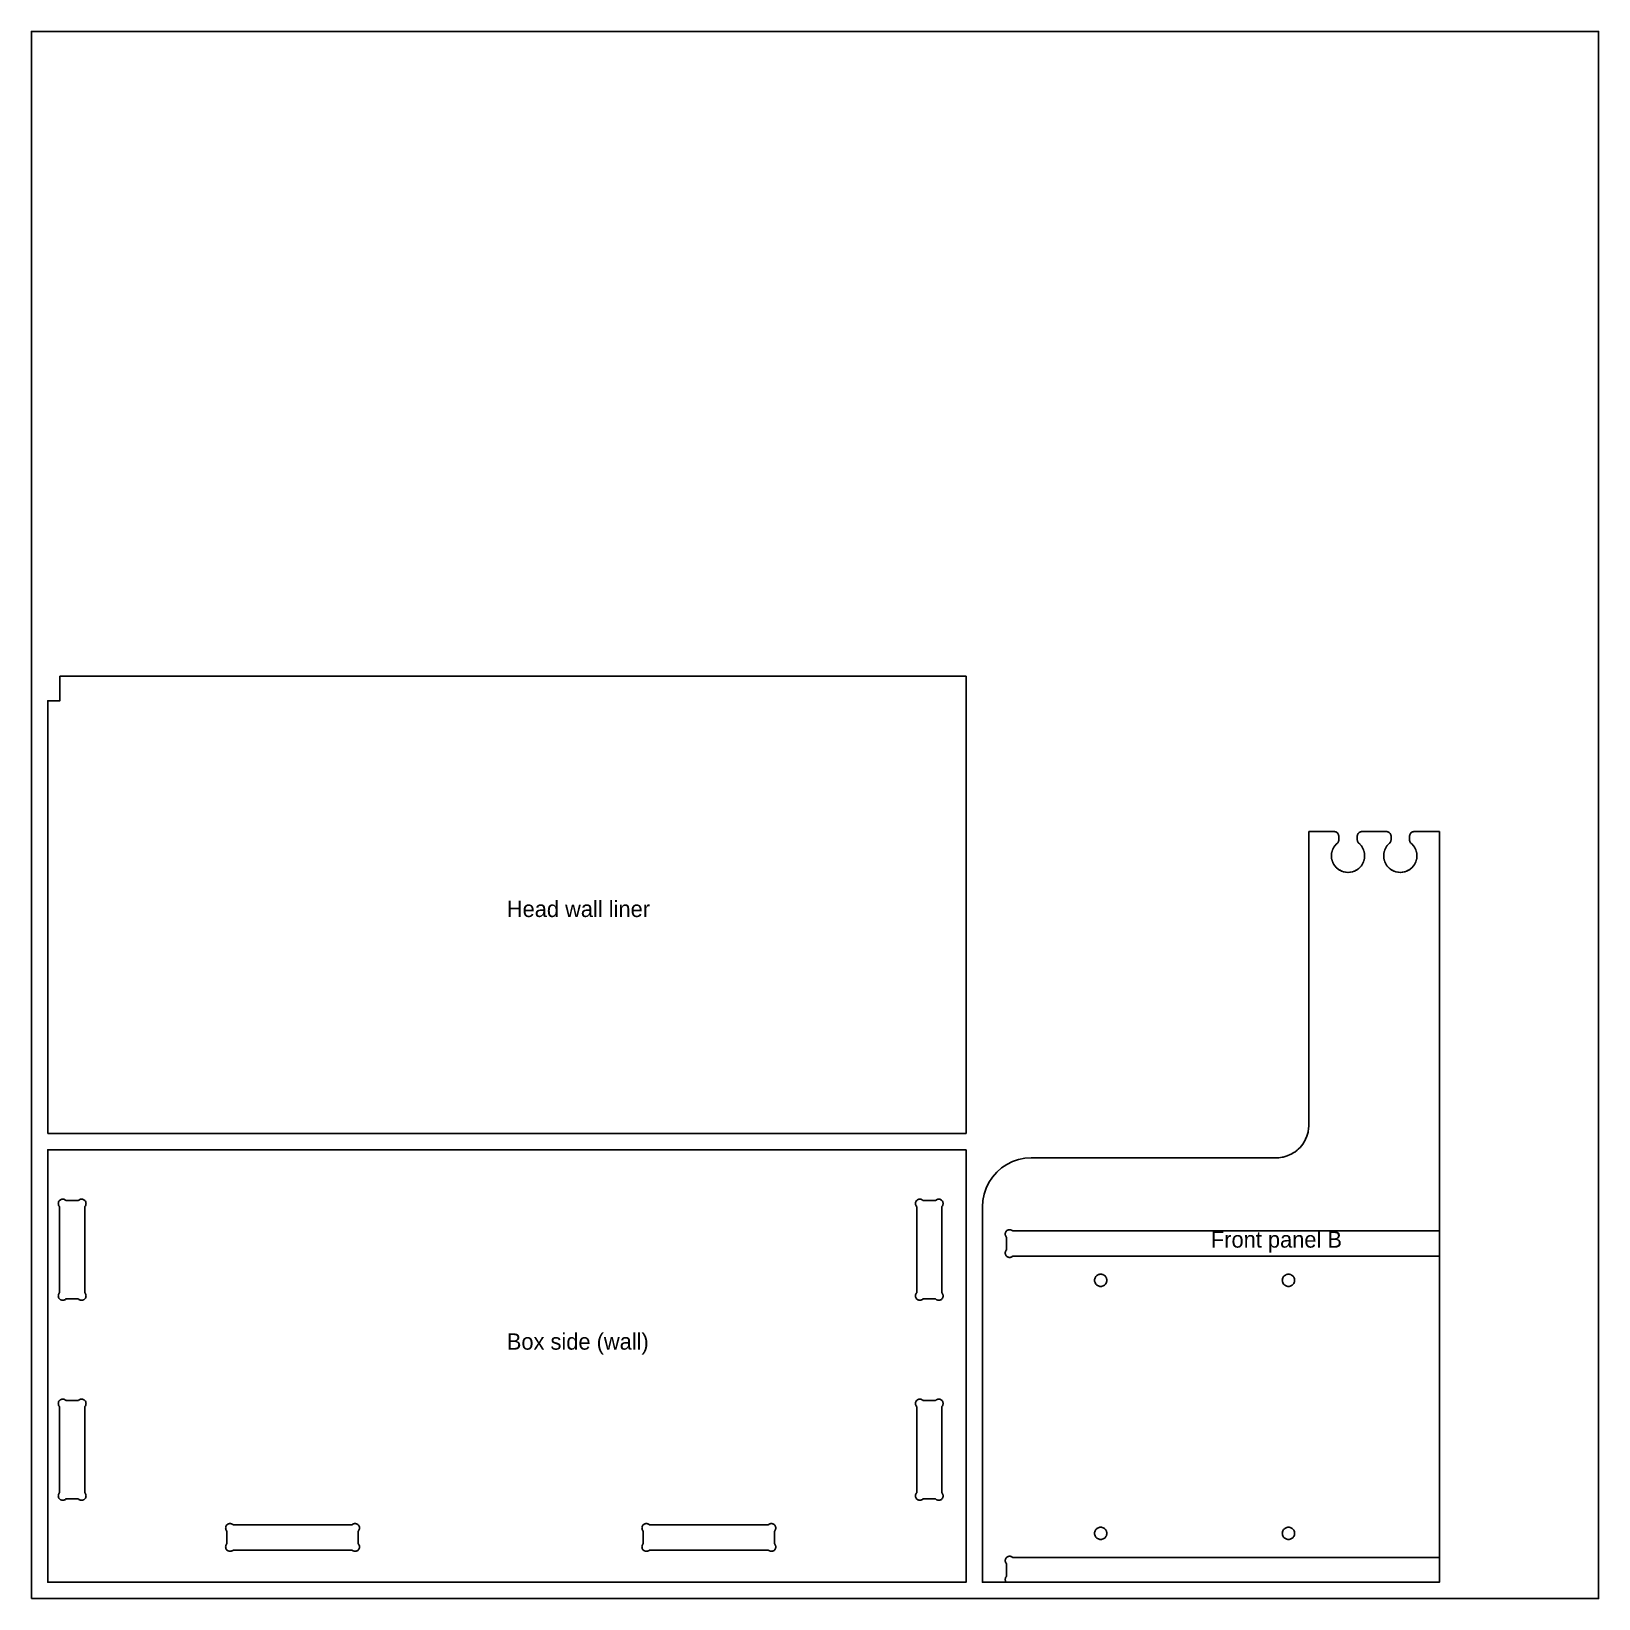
# Model space of a CAD drawing. Header units: inches. Extents: x 0 to 48, y 0 to 48.
import ezdxf

# ---------------------------------------------------------------- set-up
doc = ezdxf.new("R2010")
doc.units = ezdxf.units.IN
doc.header["$MEASUREMENT"] = 0
for name, color, linetype in [('CUT_INSIDE', 5, 'Continuous'), ('CUT_OUTSIDE', 1, 'Continuous'), ('LABEL', 3, 'Continuous'), ('POCKET_0.375', 4, 'Continuous'), ('POCKET_0.500', 4, 'Continuous'), ('SHEET', 8, 'Continuous')]:
    doc.layers.add(name, color=color, linetype=linetype)

msp = doc.modelspace()

# ---------------------------------------------------------------- linework, layer by layer
at = {"layer": 'CUT_INSIDE'}
for points in [[(1.012, 9.148), (0.995, 9.143), (0.978, 9.139), (0.96, 9.138), (0.943, 9.139), (0.926, 9.143), (0.909, 9.148), (0.893, 9.156), (0.878, 9.166), (0.865, 9.178), (0.853, 9.191), (0.844, 9.205), (0.836, 9.221), (0.83, 9.238), (0.827, 9.255), (0.825, 9.273), (0.827, 9.291), (0.83, 9.308), (0.836, 9.325), (0.844, 9.34), (0.853, 9.355), (0.865, 9.368), (0.865, 9.368), (0.865, 12.007), (0.853, 12.02), (0.844, 12.035), (0.836, 12.05), (0.83, 12.067), (0.827, 12.084), (0.825, 12.102), (0.827, 12.12), (0.83, 12.137), (0.836, 12.154), (0.844, 12.17), (0.853, 12.184), (0.865, 12.197), (0.878, 12.209), (0.893, 12.219), (0.909, 12.227), (0.926, 12.232), (0.943, 12.236), (0.96, 12.237), (0.978, 12.236), (0.995, 12.232), (1.012, 12.227), (1.028, 12.219), (1.043, 12.209), (1.056, 12.197), (1.444, 12.197), (1.457, 12.209), (1.472, 12.219), (1.488, 12.227), (1.505, 12.232), (1.522, 12.236), (1.54, 12.237), (1.557, 12.236), (1.574, 12.232), (1.591, 12.227), (1.607, 12.219), (1.622, 12.209), (1.635, 12.197), (1.647, 12.184), (1.656, 12.17), (1.664, 12.154), (1.67, 12.137), (1.673, 12.12), (1.675, 12.102), (1.673, 12.084), (1.67, 12.067), (1.664, 12.05), (1.656, 12.035), (1.647, 12.02), (1.635, 12.007), (1.635, 9.368), (1.647, 9.355), (1.656, 9.34), (1.664, 9.325), (1.67, 9.308), (1.673, 9.291), (1.675, 9.273), (1.673, 9.255), (1.67, 9.238), (1.664, 9.221), (1.656, 9.205), (1.647, 9.191), (1.635, 9.178), (1.622, 9.166), (1.607, 9.156), (1.591, 9.148), (1.574, 9.143), (1.557, 9.139), (1.54, 9.138), (1.522, 9.139), (1.505, 9.143), (1.488, 9.148), (1.472, 9.156), (1.457, 9.166), (1.444, 9.178), (1.056, 9.178), (1.043, 9.166), (1.028, 9.156)], [(27.262, 9.148), (27.245, 9.143), (27.228, 9.139), (27.21, 9.138), (27.193, 9.139), (27.176, 9.143), (27.159, 9.148), (27.143, 9.156), (27.128, 9.166), (27.115, 9.178), (27.103, 9.191), (27.094, 9.205), (27.086, 9.221), (27.08, 9.238), (27.077, 9.255), (27.075, 9.273), (27.077, 9.291), (27.08, 9.308), (27.086, 9.325), (27.094, 9.34), (27.103, 9.355), (27.115, 9.368), (27.115, 12.007), (27.103, 12.02), (27.094, 12.035), (27.086, 12.05), (27.08, 12.067), (27.077, 12.084), (27.075, 12.102), (27.077, 12.12), (27.08, 12.137), (27.086, 12.154), (27.094, 12.17), (27.103, 12.184), (27.115, 12.197), (27.128, 12.209), (27.143, 12.219), (27.159, 12.227), (27.176, 12.232), (27.193, 12.236), (27.21, 12.237), (27.228, 12.236), (27.245, 12.232), (27.262, 12.227), (27.278, 12.219), (27.293, 12.209), (27.306, 12.197), (27.694, 12.197), (27.707, 12.209), (27.722, 12.219), (27.738, 12.227), (27.755, 12.232), (27.772, 12.236), (27.79, 12.237), (27.807, 12.236), (27.824, 12.232), (27.841, 12.227), (27.857, 12.219), (27.872, 12.209), (27.885, 12.197), (27.897, 12.184), (27.906, 12.17), (27.914, 12.154), (27.92, 12.137), (27.923, 12.12), (27.925, 12.102), (27.923, 12.084), (27.92, 12.067), (27.914, 12.05), (27.906, 12.035), (27.897, 12.02), (27.885, 12.007), (27.885, 9.368), (27.897, 9.355), (27.906, 9.34), (27.914, 9.325), (27.92, 9.308), (27.923, 9.291), (27.925, 9.273), (27.923, 9.255), (27.92, 9.238), (27.914, 9.221), (27.906, 9.205), (27.897, 9.191), (27.885, 9.178), (27.872, 9.166), (27.857, 9.156), (27.841, 9.148), (27.824, 9.143), (27.807, 9.139), (27.79, 9.138), (27.772, 9.139), (27.755, 9.143), (27.738, 9.148), (27.722, 9.156), (27.707, 9.166), (27.694, 9.178), (27.306, 9.178), (27.293, 9.166), (27.278, 9.156)], [(1.012, 3.023), (0.995, 3.018), (0.978, 3.014), (0.96, 3.013), (0.943, 3.014), (0.926, 3.018), (0.909, 3.023), (0.893, 3.031), (0.878, 3.041), (0.865, 3.053), (0.853, 3.066), (0.844, 3.08), (0.836, 3.096), (0.83, 3.113), (0.827, 3.13), (0.825, 3.148), (0.827, 3.166), (0.83, 3.183), (0.836, 3.2), (0.844, 3.215), (0.853, 3.23), (0.865, 3.243), (0.865, 3.243), (0.865, 5.882), (0.853, 5.895), (0.844, 5.91), (0.836, 5.925), (0.83, 5.942), (0.827, 5.959), (0.825, 5.977), (0.827, 5.995), (0.83, 6.012), (0.836, 6.029), (0.844, 6.045), (0.853, 6.059), (0.865, 6.072), (0.878, 6.084), (0.893, 6.094), (0.909, 6.102), (0.926, 6.107), (0.943, 6.111), (0.96, 6.112), (0.978, 6.111), (0.995, 6.107), (1.012, 6.102), (1.028, 6.094), (1.043, 6.084), (1.056, 6.072), (1.444, 6.072), (1.457, 6.084), (1.472, 6.094), (1.488, 6.102), (1.505, 6.107), (1.522, 6.111), (1.54, 6.112), (1.557, 6.111), (1.574, 6.107), (1.591, 6.102), (1.607, 6.094), (1.622, 6.084), (1.635, 6.072), (1.647, 6.059), (1.656, 6.045), (1.664, 6.029), (1.67, 6.012), (1.673, 5.995), (1.675, 5.977), (1.673, 5.959), (1.67, 5.942), (1.664, 5.925), (1.656, 5.91), (1.647, 5.895), (1.635, 5.882), (1.635, 3.243), (1.647, 3.23), (1.656, 3.215), (1.664, 3.2), (1.67, 3.183), (1.673, 3.166), (1.675, 3.148), (1.673, 3.13), (1.67, 3.113), (1.664, 3.096), (1.656, 3.08), (1.647, 3.066), (1.635, 3.053), (1.622, 3.041), (1.607, 3.031), (1.591, 3.023), (1.574, 3.018), (1.557, 3.014), (1.54, 3.013), (1.522, 3.014), (1.505, 3.018), (1.488, 3.023), (1.472, 3.031), (1.457, 3.041), (1.444, 3.053), (1.056, 3.053), (1.043, 3.041), (1.028, 3.031)], [(27.278, 3.031), (27.262, 3.023), (27.245, 3.018), (27.228, 3.014), (27.21, 3.013), (27.193, 3.014), (27.176, 3.018), (27.159, 3.023), (27.143, 3.031), (27.128, 3.041), (27.115, 3.053), (27.103, 3.066), (27.094, 3.08), (27.086, 3.096), (27.08, 3.113), (27.077, 3.13), (27.075, 3.148), (27.077, 3.166), (27.08, 3.183), (27.086, 3.2), (27.094, 3.215), (27.103, 3.23), (27.115, 3.243), (27.115, 5.882), (27.103, 5.895), (27.094, 5.91), (27.086, 5.925), (27.08, 5.942), (27.077, 5.959), (27.075, 5.977), (27.077, 5.995), (27.08, 6.012), (27.086, 6.029), (27.094, 6.045), (27.103, 6.059), (27.115, 6.072), (27.128, 6.084), (27.143, 6.094), (27.159, 6.102), (27.176, 6.107), (27.193, 6.111), (27.21, 6.112), (27.228, 6.111), (27.245, 6.107), (27.262, 6.102), (27.278, 6.094), (27.293, 6.084), (27.306, 6.072), (27.694, 6.072), (27.707, 6.084), (27.722, 6.094), (27.738, 6.102), (27.755, 6.107), (27.772, 6.111), (27.79, 6.112), (27.807, 6.111), (27.824, 6.107), (27.841, 6.102), (27.857, 6.094), (27.872, 6.084), (27.885, 6.072), (27.897, 6.059), (27.906, 6.045), (27.914, 6.029), (27.92, 6.012), (27.923, 5.995), (27.925, 5.977), (27.923, 5.959), (27.92, 5.942), (27.914, 5.925), (27.906, 5.91), (27.897, 5.895), (27.885, 5.882), (27.885, 3.243), (27.897, 3.23), (27.906, 3.215), (27.914, 3.2), (27.92, 3.183), (27.923, 3.166), (27.925, 3.148), (27.923, 3.13), (27.92, 3.113), (27.914, 3.096), (27.906, 3.08), (27.897, 3.066), (27.885, 3.053), (27.872, 3.041), (27.857, 3.031), (27.841, 3.023), (27.824, 3.018), (27.807, 3.014), (27.79, 3.013), (27.772, 3.014), (27.755, 3.018), (27.738, 3.023), (27.722, 3.031), (27.707, 3.041), (27.694, 3.053), (27.306, 3.053), (27.293, 3.041)], [(6.153, 1.469), (6.137, 1.461), (6.12, 1.455), (6.103, 1.452), (6.085, 1.45), (6.068, 1.452), (6.051, 1.455), (6.034, 1.461), (6.018, 1.469), (6.003, 1.478), (5.99, 1.49), (5.99, 1.49), (5.978, 1.503), (5.969, 1.518), (5.961, 1.534), (5.955, 1.551), (5.952, 1.568), (5.95, 1.585), (5.952, 1.603), (5.955, 1.62), (5.961, 1.637), (5.969, 1.653), (5.978, 1.668), (5.99, 1.681), (5.99, 2.069), (5.978, 2.082), (5.969, 2.097), (5.961, 2.113), (5.955, 2.13), (5.952, 2.147), (5.95, 2.165), (5.952, 2.182), (5.955, 2.199), (5.961, 2.216), (5.969, 2.232), (5.978, 2.247), (5.99, 2.26), (5.99, 2.26), (6.003, 2.272), (6.018, 2.281), (6.034, 2.289), (6.051, 2.295), (6.068, 2.298), (6.085, 2.3), (6.103, 2.298), (6.12, 2.295), (6.137, 2.289), (6.153, 2.281), (6.168, 2.272), (6.181, 2.26), (9.819, 2.26), (9.832, 2.272), (9.847, 2.281), (9.863, 2.289), (9.88, 2.295), (9.897, 2.298), (9.915, 2.3), (9.932, 2.298), (9.949, 2.295), (9.966, 2.289), (9.982, 2.281), (9.997, 2.272), (10.01, 2.26), (10.022, 2.247), (10.031, 2.232), (10.039, 2.216), (10.045, 2.199), (10.048, 2.182), (10.05, 2.165), (10.048, 2.147), (10.045, 2.13), (10.039, 2.113), (10.031, 2.097), (10.022, 2.082), (10.01, 2.069), (10.01, 1.681), (10.022, 1.668), (10.031, 1.653), (10.039, 1.637), (10.045, 1.62), (10.048, 1.603), (10.05, 1.585), (10.048, 1.568), (10.045, 1.551), (10.039, 1.534), (10.031, 1.518), (10.022, 1.503), (10.01, 1.49), (10.01, 1.49), (9.997, 1.478), (9.982, 1.469), (9.966, 1.461), (9.949, 1.455), (9.932, 1.452), (9.915, 1.45), (9.897, 1.452), (9.88, 1.455), (9.863, 1.461), (9.847, 1.469), (9.832, 1.478), (9.819, 1.49), (6.181, 1.49), (6.168, 1.478)], [(18.887, 1.461), (18.87, 1.455), (18.853, 1.452), (18.835, 1.45), (18.818, 1.452), (18.801, 1.455), (18.784, 1.461), (18.768, 1.469), (18.753, 1.478), (18.74, 1.49), (18.74, 1.49), (18.728, 1.503), (18.719, 1.518), (18.711, 1.534), (18.705, 1.551), (18.702, 1.568), (18.7, 1.585), (18.702, 1.603), (18.705, 1.62), (18.711, 1.637), (18.719, 1.653), (18.728, 1.668), (18.74, 1.681), (18.74, 2.069), (18.728, 2.082), (18.719, 2.097), (18.711, 2.113), (18.705, 2.13), (18.702, 2.147), (18.7, 2.165), (18.702, 2.182), (18.705, 2.199), (18.711, 2.216), (18.719, 2.232), (18.728, 2.247), (18.74, 2.26), (18.74, 2.26), (18.753, 2.272), (18.768, 2.281), (18.784, 2.289), (18.801, 2.295), (18.818, 2.298), (18.835, 2.3), (18.853, 2.298), (18.87, 2.295), (18.887, 2.289), (18.903, 2.281), (18.918, 2.272), (18.931, 2.26), (22.569, 2.26), (22.582, 2.272), (22.597, 2.281), (22.613, 2.289), (22.63, 2.295), (22.647, 2.298), (22.665, 2.3), (22.682, 2.298), (22.699, 2.295), (22.716, 2.289), (22.732, 2.281), (22.747, 2.272), (22.76, 2.26), (22.772, 2.247), (22.781, 2.232), (22.789, 2.216), (22.795, 2.199), (22.798, 2.182), (22.8, 2.165), (22.798, 2.147), (22.795, 2.13), (22.789, 2.113), (22.781, 2.097), (22.772, 2.082), (22.76, 2.069), (22.76, 1.681), (22.772, 1.668), (22.781, 1.653), (22.789, 1.637), (22.795, 1.62), (22.798, 1.603), (22.8, 1.585), (22.798, 1.568), (22.795, 1.551), (22.789, 1.534), (22.781, 1.518), (22.772, 1.503), (22.76, 1.49), (22.76, 1.49), (22.747, 1.478), (22.732, 1.469), (22.716, 1.461), (22.699, 1.455), (22.682, 1.452), (22.665, 1.45), (22.647, 1.452), (22.63, 1.455), (22.613, 1.461), (22.597, 1.469), (22.582, 1.478), (22.569, 1.49), (18.931, 1.49), (18.918, 1.478), (18.903, 1.469)]]:
    msp.add_lwpolyline(points, close=True, dxfattribs=at)
at = {"layer": 'CUT_OUTSIDE'}
for points in [[(0.5, 14.25), (0.875, 14.25), (0.885, 14.25), (28.625, 14.25), (28.625, 28.25), (0.875, 28.25), (0.875, 27.5), (0.5, 27.5)], [(39.116, 14.369), (39.115, 14.362), (39.115, 14.383), (39.107, 14.321), (39.101, 14.289), (39.075, 14.195), (39.065, 14.164), (39.027, 14.073), (39.013, 14.044), (38.964, 13.959), (38.946, 13.932), (38.886, 13.854), (38.864, 13.83), (38.795, 13.761), (38.771, 13.739), (38.693, 13.679), (38.666, 13.661), (38.581, 13.612), (38.552, 13.598), (38.461, 13.56), (38.43, 13.55), (38.336, 13.524), (38.304, 13.518), (38.207, 13.505), (38.149, 13.502), (38.1, 13.5), (30.625, 13.5), (30.429, 13.487), (30.237, 13.449), (30.051, 13.386), (29.875, 13.299), (29.712, 13.19), (29.564, 13.061), (29.435, 12.913), (29.326, 12.75), (29.239, 12.574), (29.176, 12.388), (29.138, 12.196), (29.125, 12), (29.125, 9.5), (29.125, 0.5), (43.125, 0.5), (43.125, 23.492), (43.12, 23.492), (43.12, 23.492), (42.355, 23.492), (42.336, 23.491), (42.317, 23.487), (42.299, 23.481), (42.282, 23.472), (42.266, 23.462), (42.251, 23.449), (42.238, 23.434), (42.228, 23.418), (42.219, 23.401), (42.213, 23.383), (42.209, 23.364), (42.208, 23.345), (42.208, 23.247), (42.208, 23.238), (42.209, 23.234), (42.211, 23.216), (42.215, 23.199), (42.221, 23.182), (42.23, 23.166), (42.24, 23.151), (42.252, 23.138), (42.256, 23.135), (42.262, 23.129), (42.278, 23.115), (42.278, 23.115), (42.28, 23.113), (42.28, 23.113), (42.28, 23.112), (42.281, 23.112), (42.282, 23.111), (42.282, 23.111), (42.286, 23.107), (42.286, 23.107), (42.287, 23.106), (42.287, 23.105), (42.288, 23.105), (42.288, 23.105), (42.29, 23.103), (42.29, 23.103), (42.322, 23.066), (42.323, 23.066), (42.324, 23.064), (42.324, 23.064), (42.325, 23.063), (42.325, 23.063), (42.326, 23.061), (42.326, 23.061), (42.329, 23.057), (42.329, 23.057), (42.331, 23.055), (42.331, 23.055), (42.331, 23.054), (42.331, 23.054), (42.333, 23.052), (42.333, 23.052), (42.36, 23.011), (42.36, 23.011), (42.362, 23.009), (42.362, 23.009), (42.362, 23.008), (42.362, 23.008), (42.364, 23.006), (42.364, 23.006), (42.366, 23.002), (42.366, 23.002), (42.367, 23), (42.367, 23), (42.367, 22.999), (42.367, 22.999), (42.369, 22.996), (42.369, 22.996), (42.391, 22.952), (42.391, 22.952), (42.392, 22.95), (42.392, 22.95), (42.392, 22.949), (42.392, 22.949), (42.393, 22.946), (42.393, 22.946), (42.395, 22.942), (42.395, 22.942), (42.396, 22.94), (42.396, 22.94), (42.396, 22.939), (42.396, 22.939), (42.397, 22.936), (42.397, 22.936), (42.413, 22.89), (42.413, 22.889), (42.414, 22.887), (42.414, 22.887), (42.414, 22.886), (42.414, 22.886), (42.415, 22.884), (42.415, 22.883), (42.416, 22.879), (42.416, 22.879), (42.417, 22.877), (42.417, 22.877), (42.417, 22.876), (42.417, 22.876), (42.417, 22.873), (42.417, 22.873), (42.427, 22.825), (42.427, 22.825), (42.427, 22.822), (42.428, 22.822), (42.428, 22.821), (42.428, 22.821), (42.428, 22.819), (42.428, 22.818), (42.429, 22.814), (42.429, 22.814), (42.429, 22.811), (42.429, 22.811), (42.429, 22.811), (42.429, 22.81), (42.429, 22.808), (42.429, 22.808), (42.432, 22.758), (42.432, 22.758), (42.433, 22.756), (42.433, 22.756), (42.433, 22.755), (42.433, 22.755), (42.433, 22.752), (42.433, 22.752), (42.433, 22.748), (42.433, 22.748), (42.433, 22.745), (42.433, 22.745), (42.433, 22.744), (42.433, 22.744), (42.432, 22.742), (42.432, 22.742), (42.429, 22.692), (42.429, 22.692), (42.429, 22.69), (42.429, 22.689), (42.429, 22.689), (42.429, 22.689), (42.429, 22.686), (42.429, 22.686), (42.428, 22.682), (42.428, 22.681), (42.428, 22.679), (42.428, 22.679), (42.428, 22.678), (42.427, 22.678), (42.427, 22.675), (42.427, 22.675), (42.417, 22.627), (42.417, 22.627), (42.417, 22.624), (42.417, 22.624), (42.417, 22.623), (42.417, 22.623), (42.416, 22.621), (42.416, 22.621), (42.415, 22.617), (42.415, 22.616), (42.414, 22.614), (42.414, 22.614), (42.414, 22.613), (42.414, 22.613), (42.413, 22.611), (42.413, 22.61), (42.397, 22.564), (42.397, 22.564), (42.396, 22.561), (42.396, 22.561), (42.396, 22.56), (42.396, 22.56), (42.395, 22.558), (42.395, 22.558), (42.393, 22.554), (42.393, 22.554), (42.392, 22.551), (42.392, 22.551), (42.392, 22.55), (42.392, 22.55), (42.391, 22.548), (42.391, 22.548), (42.369, 22.504), (42.369, 22.504), (42.367, 22.501), (42.367, 22.501), (42.367, 22.5), (42.367, 22.5), (42.366, 22.498), (42.366, 22.498), (42.364, 22.494), (42.364, 22.494), (42.362, 22.492), (42.362, 22.492), (42.362, 22.491), (42.362, 22.491), (42.36, 22.489), (42.36, 22.489), (42.333, 22.448), (42.333, 22.448), (42.331, 22.446), (42.331, 22.446), (42.331, 22.445), (42.331, 22.445), (42.329, 22.443), (42.329, 22.443), (42.326, 22.439), (42.326, 22.439), (42.325, 22.437), (42.325, 22.437), (42.324, 22.436), (42.324, 22.436), (42.323, 22.434), (42.322, 22.434), (42.29, 22.397), (42.29, 22.397), (42.288, 22.395), (42.288, 22.395), (42.287, 22.395), (42.287, 22.394), (42.286, 22.393), (42.286, 22.393), (42.282, 22.389), (42.282, 22.389), (42.281, 22.388), (42.28, 22.388), (42.28, 22.387), (42.28, 22.387), (42.278, 22.385), (42.278, 22.385), (42.241, 22.353), (42.241, 22.352), (42.239, 22.351), (42.239, 22.351), (42.238, 22.35), (42.238, 22.35), (42.236, 22.349), (42.236, 22.349), (42.232, 22.346), (42.232, 22.346), (42.23, 22.344), (42.23, 22.344), (42.229, 22.344), (42.229, 22.344), (42.227, 22.342), (42.227, 22.342), (42.186, 22.315), (42.186, 22.315), (42.184, 22.313), (42.184, 22.313), (42.183, 22.313), (42.183, 22.313), (42.181, 22.311), (42.181, 22.311), (42.177, 22.309), (42.177, 22.309), (42.175, 22.308), (42.175, 22.308), (42.174, 22.308), (42.174, 22.308), (42.171, 22.306), (42.171, 22.306), (42.127, 22.284), (42.127, 22.284), (42.125, 22.283), (42.125, 22.283), (42.124, 22.283), (42.124, 22.283), (42.121, 22.282), (42.121, 22.282), (42.117, 22.28), (42.117, 22.28), (42.115, 22.279), (42.115, 22.279), (42.114, 22.279), (42.114, 22.279), (42.111, 22.278), (42.111, 22.278), (42.065, 22.262), (42.064, 22.262), (42.062, 22.261), (42.062, 22.261), (42.061, 22.261), (42.061, 22.261), (42.059, 22.26), (42.058, 22.26), (42.054, 22.259), (42.054, 22.259), (42.052, 22.258), (42.052, 22.258), (42.051, 22.258), (42.051, 22.258), (42.048, 22.258), (42.048, 22.258), (42, 22.248), (42, 22.248), (41.997, 22.248), (41.997, 22.247), (41.996, 22.247), (41.996, 22.247), (41.994, 22.247), (41.993, 22.247), (41.989, 22.246), (41.989, 22.246), (41.986, 22.246), (41.986, 22.246), (41.986, 22.246), (41.985, 22.246), (41.983, 22.246), (41.983, 22.246), (41.933, 22.243), (41.933, 22.243), (41.931, 22.242), (41.931, 22.242), (41.93, 22.242), (41.93, 22.242), (41.927, 22.242), (41.927, 22.242), (41.923, 22.242), (41.923, 22.242), (41.92, 22.242), (41.92, 22.242), (41.919, 22.242), (41.919, 22.242), (41.917, 22.243), (41.917, 22.243), (41.867, 22.246), (41.867, 22.246), (41.865, 22.246), (41.864, 22.246), (41.864, 22.246), (41.864, 22.246), (41.861, 22.246), (41.861, 22.246), (41.857, 22.247), (41.856, 22.247), (41.854, 22.247), (41.854, 22.247), (41.853, 22.247), (41.853, 22.248), (41.85, 22.248), (41.85, 22.248), (41.802, 22.258), (41.802, 22.258), (41.799, 22.258), (41.799, 22.258), (41.798, 22.258), (41.798, 22.258), (41.796, 22.259), (41.796, 22.259), (41.792, 22.26), (41.791, 22.26), (41.789, 22.261), (41.789, 22.261), (41.788, 22.261), (41.788, 22.261), (41.786, 22.262), (41.785, 22.262), (41.739, 22.278), (41.739, 22.278), (41.736, 22.279), (41.736, 22.279), (41.735, 22.279), (41.735, 22.279), (41.733, 22.28), (41.733, 22.28), (41.729, 22.282), (41.729, 22.282), (41.726, 22.283), (41.726, 22.283), (41.725, 22.283), (41.725, 22.283), (41.723, 22.284), (41.723, 22.284), (41.679, 22.306), (41.679, 22.306), (41.676, 22.308), (41.676, 22.308), (41.675, 22.308), (41.675, 22.308), (41.673, 22.309), (41.673, 22.309), (41.669, 22.311), (41.669, 22.311), (41.667, 22.313), (41.667, 22.313), (41.666, 22.313), (41.666, 22.313), (41.664, 22.315), (41.664, 22.315), (41.623, 22.342), (41.623, 22.342), (41.621, 22.344), (41.621, 22.344), (41.62, 22.344), (41.62, 22.344), (41.618, 22.346), (41.618, 22.346), (41.614, 22.349), (41.614, 22.349), (41.612, 22.35), (41.612, 22.35), (41.611, 22.351), (41.611, 22.351), (41.609, 22.352), (41.609, 22.353), (41.572, 22.385), (41.572, 22.385), (41.57, 22.387), (41.57, 22.387), (41.57, 22.388), (41.569, 22.388), (41.568, 22.389), (41.568, 22.389), (41.564, 22.393), (41.564, 22.393), (41.563, 22.394), (41.563, 22.395), (41.562, 22.395), (41.562, 22.395), (41.56, 22.397), (41.56, 22.397), (41.528, 22.434), (41.527, 22.434), (41.526, 22.436), (41.526, 22.436), (41.525, 22.437), (41.525, 22.437), (41.524, 22.439), (41.524, 22.439), (41.521, 22.443), (41.521, 22.443), (41.519, 22.445), (41.519, 22.445), (41.519, 22.446), (41.519, 22.446), (41.517, 22.448), (41.517, 22.448), (41.49, 22.489), (41.49, 22.489), (41.488, 22.491), (41.488, 22.491), (41.488, 22.492), (41.488, 22.492), (41.486, 22.494), (41.486, 22.494), (41.484, 22.498), (41.484, 22.498), (41.483, 22.5), (41.483, 22.5), (41.483, 22.501), (41.483, 22.501), (41.481, 22.504), (41.481, 22.504), (41.459, 22.548), (41.459, 22.548), (41.458, 22.55), (41.458, 22.55), (41.458, 22.551), (41.458, 22.551), (41.457, 22.554), (41.457, 22.554), (41.455, 22.558), (41.455, 22.558), (41.454, 22.56), (41.454, 22.56), (41.454, 22.561), (41.454, 22.561), (41.453, 22.564), (41.453, 22.564), (41.437, 22.61), (41.437, 22.611), (41.436, 22.613), (41.436, 22.613), (41.436, 22.614), (41.436, 22.614), (41.435, 22.616), (41.435, 22.617), (41.434, 22.621), (41.434, 22.621), (41.433, 22.623), (41.433, 22.623), (41.433, 22.624), (41.433, 22.624), (41.433, 22.627), (41.433, 22.627), (41.423, 22.675), (41.423, 22.675), (41.423, 22.678), (41.422, 22.678), (41.422, 22.679), (41.422, 22.679), (41.422, 22.681), (41.422, 22.682), (41.421, 22.686), (41.421, 22.686), (41.421, 22.689), (41.421, 22.689), (41.421, 22.689), (41.421, 22.69), (41.421, 22.692), (41.421, 22.692), (41.418, 22.742), (41.418, 22.742), (41.417, 22.744), (41.417, 22.744), (41.417, 22.745), (41.417, 22.745), (41.417, 22.748), (41.417, 22.748), (41.417, 22.752), (41.417, 22.752), (41.417, 22.755), (41.417, 22.755), (41.417, 22.756), (41.417, 22.756), (41.418, 22.758), (41.418, 22.758), (41.421, 22.808), (41.421, 22.808), (41.421, 22.81), (41.421, 22.811), (41.421, 22.811), (41.421, 22.811), (41.421, 22.814), (41.421, 22.814), (41.422, 22.818), (41.422, 22.819), (41.422, 22.821), (41.422, 22.821), (41.422, 22.822), (41.423, 22.822), (41.423, 22.825), (41.423, 22.825), (41.433, 22.873), (41.433, 22.873), (41.433, 22.876), (41.433, 22.876), (41.433, 22.877), (41.433, 22.877), (41.434, 22.879), (41.434, 22.879), (41.435, 22.883), (41.435, 22.884), (41.436, 22.886), (41.436, 22.886), (41.436, 22.887), (41.436, 22.887), (41.437, 22.889), (41.437, 22.89), (41.453, 22.936), (41.453, 22.936), (41.454, 22.939), (41.454, 22.939), (41.454, 22.94), (41.454, 22.94), (41.455, 22.942), (41.455, 22.942), (41.457, 22.946), (41.457, 22.946), (41.458, 22.949), (41.458, 22.949), (41.458, 22.95), (41.458, 22.95), (41.459, 22.952), (41.459, 22.952), (41.481, 22.996), (41.481, 22.996), (41.483, 22.999), (41.483, 22.999), (41.483, 23), (41.483, 23), (41.484, 23.002), (41.484, 23.002), (41.486, 23.006), (41.486, 23.006), (41.488, 23.008), (41.488, 23.008), (41.488, 23.009), (41.488, 23.009), (41.49, 23.011), (41.49, 23.011), (41.517, 23.052), (41.517, 23.052), (41.519, 23.054), (41.519, 23.054), (41.519, 23.055), (41.519, 23.055), (41.521, 23.057), (41.521, 23.057), (41.524, 23.061), (41.524, 23.061), (41.525, 23.063), (41.525, 23.063), (41.526, 23.064), (41.526, 23.064), (41.527, 23.066), (41.528, 23.066), (41.56, 23.103), (41.56, 23.103), (41.562, 23.105), (41.562, 23.105), (41.563, 23.105), (41.563, 23.106), (41.564, 23.107), (41.564, 23.107), (41.568, 23.111), (41.568, 23.111), (41.569, 23.112), (41.57, 23.112), (41.57, 23.113), (41.57, 23.113), (41.572, 23.115), (41.572, 23.115), (41.589, 23.13), (41.595, 23.136), (41.598, 23.138), (41.61, 23.152), (41.62, 23.166), (41.629, 23.182), (41.635, 23.199), (41.639, 23.216), (41.641, 23.234), (41.642, 23.238), (41.642, 23.248), (41.642, 23.345), (41.641, 23.364), (41.637, 23.383), (41.631, 23.401), (41.622, 23.418), (41.612, 23.434), (41.599, 23.449), (41.584, 23.462), (41.568, 23.472), (41.551, 23.481), (41.533, 23.487), (41.514, 23.491), (41.495, 23.492), (40.755, 23.492), (40.736, 23.491), (40.717, 23.487), (40.699, 23.481), (40.682, 23.472), (40.666, 23.462), (40.651, 23.449), (40.638, 23.434), (40.628, 23.418), (40.619, 23.401), (40.613, 23.383), (40.609, 23.364), (40.608, 23.345), (40.608, 23.247), (40.608, 23.238), (40.609, 23.234), (40.611, 23.216), (40.615, 23.199), (40.621, 23.182), (40.63, 23.166), (40.64, 23.151), (40.652, 23.138), (40.656, 23.135), (40.662, 23.129), (40.678, 23.115), (40.678, 23.115), (40.68, 23.113), (40.68, 23.113), (40.68, 23.112), (40.681, 23.112), (40.682, 23.111), (40.682, 23.111), (40.686, 23.107), (40.686, 23.107), (40.687, 23.106), (40.687, 23.105), (40.688, 23.105), (40.688, 23.105), (40.69, 23.103), (40.69, 23.103), (40.722, 23.066), (40.723, 23.066), (40.724, 23.064), (40.724, 23.064), (40.725, 23.063), (40.725, 23.063), (40.726, 23.061), (40.726, 23.061), (40.729, 23.057), (40.729, 23.057), (40.731, 23.055), (40.731, 23.055), (40.731, 23.054), (40.731, 23.054), (40.733, 23.052), (40.733, 23.052), (40.76, 23.011), (40.76, 23.011), (40.762, 23.009), (40.762, 23.009), (40.762, 23.008), (40.762, 23.008), (40.764, 23.006), (40.764, 23.006), (40.766, 23.002), (40.766, 23.002), (40.767, 23), (40.767, 23), (40.767, 22.999), (40.767, 22.999), (40.769, 22.996), (40.769, 22.996), (40.791, 22.952), (40.791, 22.952), (40.792, 22.95), (40.792, 22.95), (40.792, 22.949), (40.792, 22.949), (40.793, 22.946), (40.793, 22.946), (40.795, 22.942), (40.795, 22.942), (40.796, 22.94), (40.796, 22.94), (40.796, 22.939), (40.796, 22.939), (40.797, 22.936), (40.797, 22.936), (40.813, 22.89), (40.813, 22.889), (40.814, 22.887), (40.814, 22.887), (40.814, 22.886), (40.814, 22.886), (40.815, 22.884), (40.815, 22.883), (40.816, 22.879), (40.816, 22.879), (40.817, 22.877), (40.817, 22.877), (40.817, 22.876), (40.817, 22.876), (40.817, 22.873), (40.817, 22.873), (40.827, 22.825), (40.827, 22.825), (40.827, 22.822), (40.828, 22.822), (40.828, 22.821), (40.828, 22.821), (40.828, 22.819), (40.828, 22.818), (40.829, 22.814), (40.829, 22.814), (40.829, 22.811), (40.829, 22.811), (40.829, 22.811), (40.829, 22.81), (40.829, 22.808), (40.829, 22.808), (40.832, 22.758), (40.832, 22.758), (40.833, 22.756), (40.833, 22.756), (40.833, 22.755), (40.833, 22.755), (40.833, 22.752), (40.833, 22.752), (40.833, 22.748), (40.833, 22.748), (40.833, 22.745), (40.833, 22.745), (40.833, 22.744), (40.833, 22.744), (40.832, 22.742), (40.832, 22.742), (40.829, 22.692), (40.829, 22.692), (40.829, 22.69), (40.829, 22.689), (40.829, 22.689), (40.829, 22.689), (40.829, 22.686), (40.829, 22.686), (40.828, 22.682), (40.828, 22.681), (40.828, 22.679), (40.828, 22.679), (40.828, 22.678), (40.827, 22.678), (40.827, 22.675), (40.827, 22.675), (40.817, 22.627), (40.817, 22.627), (40.817, 22.624), (40.817, 22.624), (40.817, 22.623), (40.817, 22.623), (40.816, 22.621), (40.816, 22.621), (40.815, 22.617), (40.815, 22.616), (40.814, 22.614), (40.814, 22.614), (40.814, 22.613), (40.814, 22.613), (40.813, 22.611), (40.813, 22.61), (40.797, 22.564), (40.797, 22.564), (40.796, 22.561), (40.796, 22.561), (40.796, 22.56), (40.796, 22.56), (40.795, 22.558), (40.795, 22.558), (40.793, 22.554), (40.793, 22.554), (40.792, 22.551), (40.792, 22.551), (40.792, 22.55), (40.792, 22.55), (40.791, 22.548), (40.791, 22.548), (40.769, 22.504), (40.769, 22.504), (40.767, 22.501), (40.767, 22.501), (40.767, 22.5), (40.767, 22.5), (40.766, 22.498), (40.766, 22.498), (40.764, 22.494), (40.764, 22.494), (40.762, 22.492), (40.762, 22.492), (40.762, 22.491), (40.762, 22.491), (40.76, 22.489), (40.76, 22.489), (40.733, 22.448), (40.733, 22.448), (40.731, 22.446), (40.731, 22.446), (40.731, 22.445), (40.731, 22.445), (40.729, 22.443), (40.729, 22.443), (40.726, 22.439), (40.726, 22.439), (40.725, 22.437), (40.725, 22.437), (40.724, 22.436), (40.724, 22.436), (40.723, 22.434), (40.722, 22.434), (40.69, 22.397), (40.69, 22.397), (40.688, 22.395), (40.688, 22.395), (40.687, 22.395), (40.687, 22.394), (40.686, 22.393), (40.686, 22.393), (40.682, 22.389), (40.682, 22.389), (40.681, 22.388), (40.68, 22.388), (40.68, 22.387), (40.68, 22.387), (40.678, 22.385), (40.678, 22.385), (40.641, 22.353), (40.641, 22.352), (40.639, 22.351), (40.639, 22.351), (40.638, 22.35), (40.638, 22.35), (40.636, 22.349), (40.636, 22.349), (40.632, 22.346), (40.632, 22.346), (40.63, 22.344), (40.63, 22.344), (40.629, 22.344), (40.629, 22.344), (40.627, 22.342), (40.627, 22.342), (40.586, 22.315), (40.586, 22.315), (40.584, 22.313), (40.584, 22.313), (40.583, 22.313), (40.583, 22.313), (40.581, 22.311), (40.581, 22.311), (40.577, 22.309), (40.577, 22.309), (40.575, 22.308), (40.575, 22.308), (40.574, 22.308), (40.574, 22.308), (40.571, 22.306), (40.571, 22.306), (40.527, 22.284), (40.527, 22.284), (40.525, 22.283), (40.525, 22.283), (40.524, 22.283), (40.524, 22.283), (40.521, 22.282), (40.521, 22.282), (40.517, 22.28), (40.517, 22.28), (40.515, 22.279), (40.515, 22.279), (40.514, 22.279), (40.514, 22.279), (40.511, 22.278), (40.511, 22.278), (40.465, 22.262), (40.464, 22.262), (40.462, 22.261), (40.462, 22.261), (40.461, 22.261), (40.461, 22.261), (40.459, 22.26), (40.458, 22.26), (40.454, 22.259), (40.454, 22.259), (40.452, 22.258), (40.452, 22.258), (40.451, 22.258), (40.451, 22.258), (40.448, 22.258), (40.448, 22.258), (40.4, 22.248), (40.4, 22.248), (40.397, 22.248), (40.397, 22.247), (40.396, 22.247), (40.396, 22.247), (40.394, 22.247), (40.393, 22.247), (40.389, 22.246), (40.389, 22.246), (40.386, 22.246), (40.386, 22.246), (40.386, 22.246), (40.385, 22.246), (40.383, 22.246), (40.383, 22.246), (40.333, 22.243), (40.333, 22.243), (40.331, 22.242), (40.331, 22.242), (40.33, 22.242), (40.33, 22.242), (40.327, 22.242), (40.327, 22.242), (40.323, 22.242), (40.323, 22.242), (40.32, 22.242), (40.32, 22.242), (40.319, 22.242), (40.319, 22.242), (40.317, 22.243), (40.317, 22.243), (40.267, 22.246), (40.267, 22.246), (40.265, 22.246), (40.264, 22.246), (40.264, 22.246), (40.264, 22.246), (40.261, 22.246), (40.261, 22.246), (40.257, 22.247), (40.256, 22.247), (40.254, 22.247), (40.254, 22.247), (40.253, 22.247), (40.253, 22.248), (40.25, 22.248), (40.25, 22.248), (40.202, 22.258), (40.202, 22.258), (40.199, 22.258), (40.199, 22.258), (40.198, 22.258), (40.198, 22.258), (40.196, 22.259), (40.196, 22.259), (40.192, 22.26), (40.191, 22.26), (40.189, 22.261), (40.189, 22.261), (40.188, 22.261), (40.188, 22.261), (40.186, 22.262), (40.185, 22.262), (40.139, 22.278), (40.139, 22.278), (40.136, 22.279), (40.136, 22.279), (40.135, 22.279), (40.135, 22.279), (40.133, 22.28), (40.133, 22.28), (40.129, 22.282), (40.129, 22.282), (40.126, 22.283), (40.126, 22.283), (40.125, 22.283), (40.125, 22.283), (40.123, 22.284), (40.123, 22.284), (40.079, 22.306), (40.079, 22.306), (40.076, 22.308), (40.076, 22.308), (40.075, 22.308), (40.075, 22.308), (40.073, 22.309), (40.073, 22.309), (40.069, 22.311), (40.069, 22.311), (40.067, 22.313), (40.067, 22.313), (40.066, 22.313), (40.066, 22.313), (40.064, 22.315), (40.064, 22.315), (40.023, 22.342), (40.023, 22.342), (40.021, 22.344), (40.021, 22.344), (40.02, 22.344), (40.02, 22.344), (40.018, 22.346), (40.018, 22.346), (40.014, 22.349), (40.014, 22.349), (40.012, 22.35), (40.012, 22.35), (40.011, 22.351), (40.011, 22.351), (40.009, 22.352), (40.009, 22.353), (39.972, 22.385), (39.972, 22.385), (39.97, 22.387), (39.97, 22.387), (39.97, 22.388), (39.969, 22.388), (39.968, 22.389), (39.968, 22.389), (39.964, 22.393), (39.964, 22.393), (39.963, 22.394), (39.963, 22.395), (39.962, 22.395), (39.962, 22.395), (39.96, 22.397), (39.96, 22.397), (39.928, 22.434), (39.927, 22.434), (39.926, 22.436), (39.926, 22.436), (39.925, 22.437), (39.925, 22.437), (39.924, 22.439), (39.924, 22.439), (39.921, 22.443), (39.921, 22.443), (39.919, 22.445), (39.919, 22.445), (39.919, 22.446), (39.919, 22.446), (39.917, 22.448), (39.917, 22.448), (39.89, 22.489), (39.89, 22.489), (39.888, 22.491), (39.888, 22.491), (39.888, 22.492), (39.888, 22.492), (39.886, 22.494), (39.886, 22.494), (39.884, 22.498), (39.884, 22.498), (39.883, 22.5), (39.883, 22.5), (39.883, 22.501), (39.883, 22.501), (39.881, 22.504), (39.881, 22.504), (39.859, 22.548), (39.859, 22.548), (39.858, 22.55), (39.858, 22.55), (39.858, 22.551), (39.858, 22.551), (39.857, 22.554), (39.857, 22.554), (39.855, 22.558), (39.855, 22.558), (39.854, 22.56), (39.854, 22.56), (39.854, 22.561), (39.854, 22.561), (39.853, 22.564), (39.853, 22.564), (39.837, 22.61), (39.837, 22.611), (39.836, 22.613), (39.836, 22.613), (39.836, 22.614), (39.836, 22.614), (39.835, 22.616), (39.835, 22.617), (39.834, 22.621), (39.834, 22.621), (39.833, 22.623), (39.833, 22.623), (39.833, 22.624), (39.833, 22.624), (39.833, 22.627), (39.833, 22.627), (39.823, 22.675), (39.823, 22.675), (39.823, 22.678), (39.822, 22.678), (39.822, 22.679), (39.822, 22.679), (39.822, 22.681), (39.822, 22.682), (39.821, 22.686), (39.821, 22.686), (39.821, 22.689), (39.821, 22.689), (39.821, 22.689), (39.821, 22.69), (39.821, 22.692), (39.821, 22.692), (39.818, 22.742), (39.818, 22.742), (39.817, 22.744), (39.817, 22.744), (39.817, 22.745), (39.817, 22.745), (39.817, 22.748), (39.817, 22.748), (39.817, 22.752), (39.817, 22.752), (39.817, 22.755), (39.817, 22.755), (39.817, 22.756), (39.817, 22.756), (39.818, 22.758), (39.818, 22.758), (39.821, 22.808), (39.821, 22.808), (39.821, 22.81), (39.821, 22.811), (39.821, 22.811), (39.821, 22.811), (39.821, 22.814), (39.821, 22.814), (39.822, 22.818), (39.822, 22.819), (39.822, 22.821), (39.822, 22.821), (39.822, 22.822), (39.823, 22.822), (39.823, 22.825), (39.823, 22.825), (39.833, 22.873), (39.833, 22.873), (39.833, 22.876), (39.833, 22.876), (39.833, 22.877), (39.833, 22.877), (39.834, 22.879), (39.834, 22.879), (39.835, 22.883), (39.835, 22.884), (39.836, 22.886), (39.836, 22.886), (39.836, 22.887), (39.836, 22.887), (39.837, 22.889), (39.837, 22.89), (39.853, 22.936), (39.853, 22.936), (39.854, 22.939), (39.854, 22.939), (39.854, 22.94), (39.854, 22.94), (39.855, 22.942), (39.855, 22.942), (39.857, 22.946), (39.857, 22.946), (39.858, 22.949), (39.858, 22.949), (39.858, 22.95), (39.858, 22.95), (39.859, 22.952), (39.859, 22.952), (39.881, 22.996), (39.881, 22.996), (39.883, 22.999), (39.883, 22.999), (39.883, 23), (39.883, 23), (39.884, 23.002), (39.884, 23.002), (39.886, 23.006), (39.886, 23.006), (39.888, 23.008), (39.888, 23.008), (39.888, 23.009), (39.888, 23.009), (39.89, 23.011), (39.89, 23.011), (39.917, 23.052), (39.917, 23.052), (39.919, 23.054), (39.919, 23.054), (39.919, 23.055), (39.919, 23.055), (39.921, 23.057), (39.921, 23.057), (39.924, 23.061), (39.924, 23.061), (39.925, 23.063), (39.925, 23.063), (39.926, 23.064), (39.926, 23.064), (39.927, 23.066), (39.928, 23.066), (39.96, 23.103), (39.96, 23.103), (39.962, 23.105), (39.962, 23.105), (39.963, 23.105), (39.963, 23.106), (39.964, 23.107), (39.964, 23.107), (39.968, 23.111), (39.968, 23.111), (39.969, 23.112), (39.97, 23.112), (39.97, 23.113), (39.97, 23.113), (39.972, 23.115), (39.972, 23.115), (39.989, 23.13), (39.995, 23.136), (39.998, 23.138), (40.01, 23.152), (40.02, 23.166), (40.029, 23.182), (40.035, 23.199), (40.039, 23.216), (40.041, 23.234), (40.042, 23.239), (40.042, 23.248), (40.042, 23.345), (40.041, 23.364), (40.037, 23.383), (40.031, 23.401), (40.022, 23.418), (40.012, 23.434), (39.999, 23.449), (39.984, 23.462), (39.968, 23.472), (39.951, 23.481), (39.933, 23.487), (39.914, 23.491), (39.895, 23.492), (39.13, 23.492), (39.13, 23.492), (39.125, 23.492), (39.125, 14.5)], [(28.625, 13.75), (0.885, 13.75), (0.875, 13.75), (0.5, 13.75), (0.5, 0.5), (0.875, 0.5), (0.885, 0.5), (28.625, 0.5)]]:
    msp.add_lwpolyline(points, close=True, dxfattribs=at)
at = {"layer": 'POCKET_0.375'}
for points in [[(30.056, 11.26), (30.043, 11.272), (30.028, 11.281), (30.012, 11.289), (29.995, 11.295), (29.978, 11.298), (29.96, 11.3), (29.943, 11.298), (29.926, 11.295), (29.909, 11.289), (29.893, 11.281), (29.878, 11.272), (29.865, 11.26), (29.853, 11.247), (29.844, 11.232), (29.836, 11.216), (29.83, 11.199), (29.827, 11.182), (29.825, 11.165), (29.827, 11.147), (29.83, 11.13), (29.836, 11.113), (29.844, 11.097), (29.853, 11.082), (29.865, 11.069), (29.865, 10.681), (29.853, 10.668), (29.844, 10.653), (29.836, 10.637), (29.83, 10.62), (29.827, 10.603), (29.825, 10.585), (29.827, 10.568), (29.83, 10.551), (29.836, 10.534), (29.844, 10.518), (29.853, 10.503), (29.865, 10.49), (29.878, 10.478), (29.893, 10.469), (29.909, 10.461), (29.926, 10.455), (29.943, 10.452), (29.96, 10.45), (29.978, 10.452), (29.995, 10.455), (30.012, 10.461), (30.028, 10.469), (30.043, 10.478), (30.056, 10.49), (43.125, 10.49), (43.125, 11.26)], [(30.056, 1.26), (30.043, 1.272), (30.028, 1.281), (30.012, 1.289), (29.995, 1.295), (29.978, 1.298), (29.96, 1.3), (29.943, 1.298), (29.926, 1.295), (29.909, 1.289), (29.893, 1.281), (29.878, 1.272), (29.865, 1.26), (29.853, 1.247), (29.844, 1.232), (29.836, 1.216), (29.83, 1.199), (29.827, 1.182), (29.825, 1.165), (29.827, 1.147), (29.83, 1.13), (29.836, 1.113), (29.844, 1.097), (29.853, 1.082), (29.865, 1.069), (29.865, 0.681), (29.853, 0.668), (29.844, 0.653), (29.836, 0.637), (29.83, 0.62), (29.827, 0.603), (29.825, 0.585), (29.827, 0.568), (29.83, 0.551), (29.836, 0.534), (29.844, 0.518), (29.853, 0.503), (29.856, 0.5), (43.125, 0.5), (43.125, 1.26)]]:
    msp.add_lwpolyline(points, close=True, dxfattribs=at)
at = {"layer": 'POCKET_0.500'}
for points in [[(32.75, 9.562), (32.774, 9.564), (32.799, 9.569), (32.822, 9.577), (32.844, 9.588), (32.864, 9.601), (32.883, 9.617), (32.899, 9.636), (32.912, 9.656), (32.923, 9.678), (32.931, 9.701), (32.936, 9.726), (32.938, 9.75), (32.936, 9.774), (32.931, 9.799), (32.923, 9.822), (32.912, 9.844), (32.899, 9.864), (32.883, 9.883), (32.864, 9.899), (32.844, 9.912), (32.822, 9.923), (32.799, 9.931), (32.774, 9.936), (32.75, 9.938), (32.726, 9.936), (32.701, 9.931), (32.678, 9.923), (32.656, 9.912), (32.636, 9.899), (32.617, 9.883), (32.601, 9.864), (32.588, 9.844), (32.577, 9.822), (32.569, 9.799), (32.564, 9.774), (32.562, 9.75), (32.564, 9.726), (32.569, 9.701), (32.577, 9.678), (32.588, 9.656), (32.601, 9.636), (32.617, 9.617), (32.636, 9.601), (32.656, 9.588), (32.678, 9.577), (32.701, 9.569), (32.726, 9.564)], [(38.5, 9.562), (38.524, 9.564), (38.549, 9.569), (38.572, 9.577), (38.594, 9.588), (38.614, 9.601), (38.633, 9.617), (38.649, 9.636), (38.662, 9.656), (38.673, 9.678), (38.681, 9.701), (38.686, 9.726), (38.688, 9.75), (38.686, 9.774), (38.681, 9.799), (38.673, 9.822), (38.662, 9.844), (38.649, 9.864), (38.633, 9.883), (38.614, 9.899), (38.594, 9.912), (38.572, 9.923), (38.549, 9.931), (38.524, 9.936), (38.5, 9.938), (38.476, 9.936), (38.451, 9.931), (38.428, 9.923), (38.406, 9.912), (38.386, 9.899), (38.367, 9.883), (38.351, 9.864), (38.338, 9.844), (38.327, 9.822), (38.319, 9.799), (38.314, 9.774), (38.312, 9.75), (38.314, 9.726), (38.319, 9.701), (38.327, 9.678), (38.338, 9.656), (38.351, 9.636), (38.367, 9.617), (38.386, 9.601), (38.406, 9.588), (38.428, 9.577), (38.451, 9.569), (38.476, 9.564)], [(32.75, 1.812), (32.774, 1.814), (32.799, 1.819), (32.822, 1.827), (32.844, 1.838), (32.864, 1.851), (32.883, 1.867), (32.899, 1.886), (32.912, 1.906), (32.923, 1.928), (32.931, 1.951), (32.936, 1.976), (32.938, 2), (32.936, 2.024), (32.931, 2.049), (32.923, 2.072), (32.912, 2.094), (32.899, 2.114), (32.883, 2.133), (32.864, 2.149), (32.844, 2.162), (32.822, 2.173), (32.799, 2.181), (32.774, 2.186), (32.75, 2.188), (32.726, 2.186), (32.701, 2.181), (32.678, 2.173), (32.656, 2.162), (32.636, 2.149), (32.617, 2.133), (32.601, 2.114), (32.588, 2.094), (32.577, 2.072), (32.569, 2.049), (32.564, 2.024), (32.562, 2), (32.564, 1.976), (32.569, 1.951), (32.577, 1.928), (32.588, 1.906), (32.601, 1.886), (32.617, 1.867), (32.636, 1.851), (32.656, 1.838), (32.678, 1.827), (32.701, 1.819), (32.726, 1.814)], [(38.5, 1.812), (38.524, 1.814), (38.549, 1.819), (38.572, 1.827), (38.594, 1.838), (38.614, 1.851), (38.633, 1.867), (38.649, 1.886), (38.662, 1.906), (38.673, 1.928), (38.681, 1.951), (38.686, 1.976), (38.688, 2), (38.686, 2.024), (38.681, 2.049), (38.673, 2.072), (38.662, 2.094), (38.649, 2.114), (38.633, 2.133), (38.614, 2.149), (38.594, 2.162), (38.572, 2.173), (38.549, 2.181), (38.524, 2.186), (38.5, 2.188), (38.476, 2.186), (38.451, 2.181), (38.428, 2.173), (38.406, 2.162), (38.386, 2.149), (38.367, 2.133), (38.351, 2.114), (38.338, 2.094), (38.327, 2.072), (38.319, 2.049), (38.314, 2.024), (38.312, 2), (38.314, 1.976), (38.319, 1.951), (38.327, 1.928), (38.338, 1.906), (38.351, 1.886), (38.367, 1.867), (38.386, 1.851), (38.406, 1.838), (38.428, 1.827), (38.451, 1.819), (38.476, 1.814)]]:
    msp.add_lwpolyline(points, close=True, dxfattribs=at)
at = {"layer": 'SHEET'}
msp.add_lwpolyline([(0, 0), (48, 0), (48, 48), (0, 48)], close=True, dxfattribs=at)

# ---------------------------------------------------------------- texts
at = {"layer": 'LABEL'}
for s, p in [('Head wall liner', (14.562, 20.875)), ('Front panel B', (36.125, 10.75)), ('Box side (wall)', (14.562, 7.625))]:
    msp.add_text(s, height=0.5, dxfattribs=at).set_placement(p)

doc.saveas('drawing.dxf')
